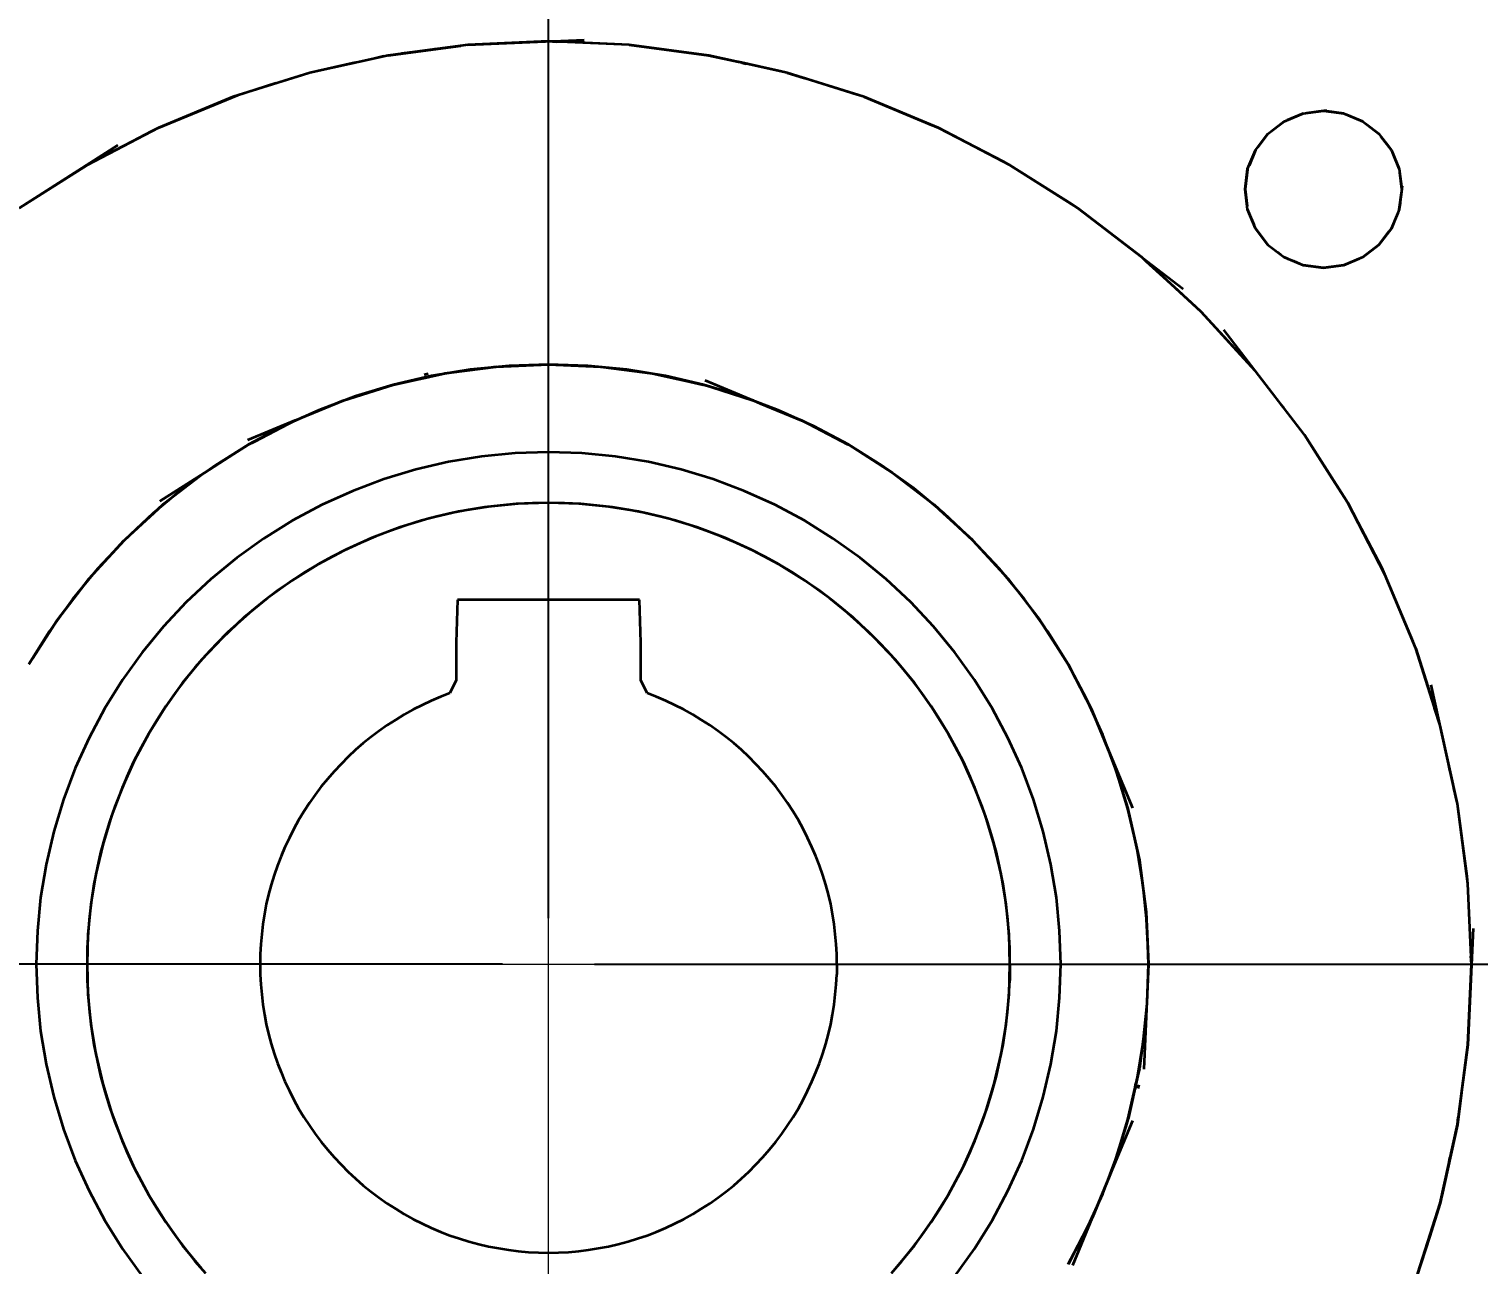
# Model space of a CAD drawing. Header units: millimetres. Extents: x 0 to 420, y 0 to 297.
# Drawn here: x 138.74 to 170.14, y 189.5 to 216.27 of the extents above; entities that cross this region are included whole.
import ezdxf

# ---------------------------------------------------------------- set-up
doc = ezdxf.new("R2010")
doc.units = ezdxf.units.MM
doc.header["$LTSCALE"] = 6
doc.linetypes.add('CENTER', pattern=[5.08, 3.175, -0.635, 0.635, -0.635])
for name, color, linetype, lineweight in [('CENTRO', 7, 'CENTER', 18), ('COTA', 7, 'Continuous', 18), ('VISIVEL', 7, 'Continuous', 35)]:
    doc.layers.add(name, color=color, linetype=linetype, lineweight=lineweight)
doc.styles.add('DESENHO', font='DejaVuSans.ttf')
doc.dimstyles.new('COTA', dxfattribs={"dimtxt": 2.5, "dimasz": 2.2, "dimexe": 1.5, "dimexo": 1, "dimgap": 0.8, "dimtad": 1, "dimdec": 0, "dimtxsty": 'DESENHO', "dimcen": 2.5, "dimazin": 3, "dimtfac": 1, "dimtmove": 0, "dimatfit": 3})

msp = doc.modelspace()

# ---------------------------------------------------------------- linework, layer by layer
at = {"layer": 'CENTRO'}
for p, q in [((150, 156), (150, 236)), ((110, 196), (190, 196))]:
    msp.add_line(p, q, dxfattribs=at)
at = {"layer": 'VISIVEL'}
for p, q in [((148.255, 215.925), (150.775, 216.035)), ((148.255, 215.925), (146.525, 215.695)), ((146.525, 215.695), (148.1, 215.905)), ((147.215, 215.785), (146.525, 215.695)), ((146.995, 215.76), (146.815, 215.735)), ((146.85, 215.74), (146.945, 215.75)), ((146.98, 215.755), (146.89, 215.745)), ((148.255, 215.925), (147.215, 215.785)), ((147.53, 215.83), (147.435, 215.815)), ((147.535, 215.83), (147.445, 215.815)), ((148.255, 215.925), (148.1, 215.905)), ((150, 216), (148.255, 215.925)), ((148.255, 215.925), (149.84, 215.995)), ((150, 216), (149.84, 215.995)), ((151.745, 215.925), (150, 216)), ((151.585, 215.93), (150, 216)), ((150, 216), (150.175, 215.99)), ((150.41, 215.98), (150.175, 215.99)), ((151.745, 215.925), (150.41, 215.98)), ((151.745, 215.925), (151.585, 215.93)), ((153.475, 215.695), (151.745, 215.925)), ((151.745, 215.925), (153.315, 215.715)), ((151.745, 215.925), (153.475, 215.695)), ((146.525, 215.695), (144.825, 215.32)), ((146.37, 215.66), (144.825, 215.32)), ((145.755, 215.525), (144.825, 215.32)), ((145.81, 215.535), (145.72, 215.515)), ((145.81, 215.535), (145.72, 215.515)), ((145.815, 215.54), (145.73, 215.52)), ((146.435, 215.675), (146.26, 215.635)), ((146.435, 215.675), (146.26, 215.635)), ((146.35, 215.655), (146.26, 215.635)), ((146.525, 215.695), (146.37, 215.66)), ((153.475, 215.695), (153.315, 215.715)), ((155.175, 215.32), (153.475, 215.695)), ((155.02, 215.355), (153.475, 215.695)), ((153.475, 215.695), (154.12, 215.555)), ((155.175, 215.32), (154.12, 215.555)), ((154.28, 215.515), (154.19, 215.535)), ((154.195, 215.535), (154.285, 215.515)), ((154.29, 215.515), (154.2, 215.535)), ((144.825, 215.32), (143.16, 214.795)), ((144.67, 215.27), (143.16, 214.795)), ((144.09, 215.09), (143.24, 214.82)), ((144.825, 215.32), (144.67, 215.27)), ((155.175, 215.32), (155.02, 215.355)), ((156.84, 214.795), (155.175, 215.32)), ((156.69, 214.84), (155.175, 215.32)), ((155.175, 215.32), (155.55, 215.2)), ((155.795, 215.125), (155.55, 215.2)), ((156.84, 214.795), (155.795, 215.125)), ((141.55, 214.125), (143.265, 214.835)), ((143.16, 214.795), (141.55, 214.125)), ((143.16, 214.795), (143.015, 214.735)), ((156.84, 214.795), (156.69, 214.84)), ((156.84, 214.795), (158.45, 214.125)), ((158.45, 214.125), (156.84, 214.795)), ((156.84, 214.795), (158.305, 214.185)), ((143.015, 214.735), (141.55, 214.125)), ((166.355, 214.435), (166.795, 214.495)), ((166.795, 214.495), (166.425, 214.445)), ((166.495, 214.455), (166.865, 214.505)), ((166.795, 214.495), (167.235, 214.435)), ((167.235, 214.435), (166.86, 214.485)), ((167.235, 214.435), (166.865, 214.485)), ((158.45, 214.125), (158.305, 214.185)), ((165.59, 213.995), (165.945, 214.265)), ((165.59, 213.995), (165.945, 214.265)), ((165.945, 214.265), (165.65, 214.04)), ((165.945, 214.265), (166.355, 214.435)), ((165.945, 214.265), (166.355, 214.435)), ((166.355, 214.435), (166.01, 214.295)), ((166.355, 214.435), (166.495, 214.455)), ((167.235, 214.435), (167.645, 214.265)), ((167.645, 214.265), (167.3, 214.41)), ((167.645, 214.265), (167.73, 214.2)), ((167.645, 214.265), (167.995, 213.995)), ((167.995, 213.995), (167.7, 214.22)), ((167.73, 214.2), (167.995, 213.995)), ((141.55, 214.125), (140, 213.32)), ((141.405, 214.055), (140, 213.32)), ((141.55, 214.125), (140.425, 213.54)), ((141.55, 214.125), (141.405, 214.055)), ((158.45, 214.125), (158.97, 213.855)), ((160, 213.32), (158.45, 214.125)), ((158.45, 214.125), (159.86, 213.395)), ((165.32, 213.645), (165.59, 213.995)), ((165.325, 213.65), (165.59, 213.995)), ((165.59, 213.995), (165.365, 213.7)), ((167.995, 213.995), (168.2, 213.73)), ((167.995, 213.995), (168.265, 213.645)), ((168.265, 213.645), (168.04, 213.935)), ((138.53, 212.385), (140.67, 213.75)), ((140.425, 213.54), (140.025, 213.335)), ((165.15, 213.235), (165.32, 213.645)), ((165.15, 213.235), (165.32, 213.645)), ((165.32, 213.645), (165.18, 213.3)), ((168.2, 213.73), (168.265, 213.645)), ((168.265, 213.645), (168.435, 213.235)), ((168.435, 213.235), (168.295, 213.575)), ((140, 213.32), (138.53, 212.385)), ((139.865, 213.235), (138.53, 212.385)), ((140, 213.32), (139.865, 213.235)), ((160, 213.32), (159.86, 213.395)), ((161.47, 212.385), (160, 213.32)), ((161.34, 212.47), (160, 213.32)), ((160, 213.32), (160.525, 212.985)), ((165.095, 212.795), (165.15, 213.235)), ((165.15, 213.225), (165.095, 212.795)), ((165.15, 213.235), (165.105, 212.865)), ((168.435, 213.235), (168.495, 212.795)), ((161.085, 212.63), (160.525, 212.985)), ((168.495, 212.795), (168.445, 213.16)), ((165.15, 212.355), (165.095, 212.795)), ((165.095, 212.795), (165.14, 212.425)), ((168.495, 212.795), (168.435, 212.355)), ((168.435, 212.355), (168.485, 212.72)), ((168.455, 212.495), (168.505, 212.865)), ((161.47, 212.385), (161.34, 212.47)), ((162.855, 211.32), (161.47, 212.385)), ((162.73, 211.415), (161.47, 212.385)), ((161.47, 212.385), (163.75, 210.635)), ((165.235, 212.155), (165.15, 212.355)), ((165.32, 211.945), (165.15, 212.355)), ((165.15, 212.355), (165.295, 212.01)), ((168.435, 212.355), (168.265, 211.945)), ((168.265, 211.945), (168.41, 212.285)), ((168.455, 212.495), (168.435, 212.355)), ((165.29, 212.02), (165.24, 212.145)), ((165.32, 211.945), (165.29, 212.02)), ((165.32, 211.945), (165.59, 211.59)), ((165.59, 211.59), (165.32, 211.945)), ((165.32, 211.945), (165.545, 211.65)), ((167.995, 211.59), (168.265, 211.945)), ((168.265, 211.945), (167.995, 211.59)), ((167.995, 211.59), (168.22, 211.885)), ((162.855, 211.32), (162.73, 211.415)), ((165.59, 211.59), (165.945, 211.32)), ((165.59, 211.59), (165.885, 211.365)), ((165.59, 211.59), (165.945, 211.32)), ((165.795, 211.435), (165.86, 211.385)), ((165.805, 211.43), (165.875, 211.375)), ((167.995, 211.59), (167.645, 211.32)), ((167.645, 211.32), (167.935, 211.545)), ((167.65, 211.325), (167.995, 211.59)), ((164.14, 210.14), (162.855, 211.32)), ((164.025, 210.25), (162.855, 211.32)), ((162.855, 211.32), (162.955, 211.23)), ((163.015, 211.175), (162.91, 211.27)), ((163.06, 211.135), (162.925, 211.26)), ((163.06, 211.135), (162.925, 211.26)), ((163.555, 210.68), (162.955, 211.23)), ((166.02, 211.29), (165.945, 211.32)), ((165.945, 211.32), (166.355, 211.15)), ((165.945, 211.32), (166.285, 211.18)), ((166.02, 211.29), (166.145, 211.24)), ((166.145, 211.24), (166.355, 211.15)), ((166.355, 211.15), (166.795, 211.095)), ((166.795, 211.095), (166.355, 211.15)), ((166.355, 211.15), (166.72, 211.105)), ((166.795, 211.095), (167.225, 211.15)), ((167.235, 211.15), (166.795, 211.095)), ((166.795, 211.095), (167.16, 211.14)), ((167.645, 211.32), (167.235, 211.15)), ((167.235, 211.15), (167.575, 211.295)), ((164.14, 210.14), (163.555, 210.68)), ((164.14, 210.14), (164.025, 210.25)), ((165.32, 208.855), (164.14, 210.14)), ((165.215, 208.975), (164.14, 210.14)), ((164.14, 210.14), (164.68, 209.555)), ((166.385, 207.47), (164.635, 209.75)), ((164.68, 209.555), (165.23, 208.955)), ((148.305, 208.89), (147.465, 208.75)), ((148.865, 208.95), (147.745, 208.805)), ((147.745, 208.805), (147.9, 208.825)), ((147.9, 208.825), (148.86, 208.95)), ((149.15, 208.97), (148.305, 208.89)), ((148.865, 208.95), (150, 209)), ((148.865, 208.95), (149.025, 208.955)), ((149.025, 208.955), (149.99, 209)), ((150, 209), (149.15, 208.97)), ((150, 209), (151.135, 208.95)), ((150, 209), (150.155, 208.995)), ((150.85, 208.97), (150, 209)), ((150.155, 208.995), (151.125, 208.95)), ((151.695, 208.89), (150.85, 208.97)), ((151.135, 208.95), (152.255, 208.805)), ((151.135, 208.95), (151.29, 208.93)), ((151.29, 208.93), (152.25, 208.805)), ((152.535, 208.75), (151.695, 208.89)), ((165.26, 208.925), (165.135, 209.06)), ((165.26, 208.925), (165.135, 209.055)), ((165.27, 208.91), (165.165, 209.025)), ((165.32, 208.855), (165.215, 208.975)), ((165.32, 208.855), (165.23, 208.955)), ((166.385, 207.47), (165.32, 208.855)), ((166.285, 207.595), (165.32, 208.855)), ((145.555, 208.215), (146.635, 208.555)), ((145.705, 208.265), (146.625, 208.555)), ((146.635, 208.555), (145.82, 208.31)), ((146.635, 208.555), (147.745, 208.805)), ((147.465, 208.75), (146.635, 208.555)), ((146.635, 208.555), (146.79, 208.59)), ((146.79, 208.59), (147.735, 208.8)), ((147.38, 208.73), (147.3, 208.71)), ((147.3, 208.71), (147.38, 208.73)), ((147.3, 208.71), (147.38, 208.73)), ((147.385, 208.725), (147.3, 208.705)), ((147.39, 208.795), (147.305, 208.77)), ((147.315, 208.71), (147.4, 208.725)), ((147.4, 208.725), (147.315, 208.71)), ((147.315, 208.71), (147.4, 208.725)), ((147.33, 208.71), (147.42, 208.73)), ((147.33, 208.71), (147.415, 208.73)), ((152.255, 208.805), (153.365, 208.555)), ((152.255, 208.805), (152.41, 208.77)), ((152.41, 208.77), (153.355, 208.56)), ((153.365, 208.555), (152.535, 208.75)), ((154.445, 208.215), (153.365, 208.555)), ((153.365, 208.555), (153.515, 208.51)), ((154.18, 208.31), (153.365, 208.555)), ((153.39, 208.655), (154.445, 208.215)), ((153.515, 208.51), (154.435, 208.22)), ((144.505, 207.78), (145.555, 208.215)), ((145.555, 208.215), (144.65, 207.84)), ((145.82, 208.31), (145.025, 208.01)), ((145.555, 208.215), (145.705, 208.265)), ((154.975, 208.01), (154.18, 208.31)), ((154.445, 208.215), (155.495, 207.78)), ((154.445, 208.215), (154.59, 208.155)), ((145.025, 208.01), (144.25, 207.66)), ((154.59, 208.155), (155.485, 207.785)), ((155.75, 207.66), (154.975, 208.01)), ((165.935, 208.055), (165.88, 208.125)), ((165.94, 208.05), (165.885, 208.12)), ((144.505, 207.78), (143.475, 207.355)), ((143.5, 207.26), (144.505, 207.78)), ((144.25, 207.66), (143.5, 207.26)), ((143.64, 207.33), (144.5, 207.78)), ((144.505, 207.78), (144.65, 207.84)), ((155.495, 207.78), (156.5, 207.26)), ((155.495, 207.78), (155.635, 207.71)), ((155.635, 207.71), (156.49, 207.265)), ((156.5, 207.26), (155.75, 207.66)), ((166.385, 207.47), (166.285, 207.595)), ((142.545, 206.65), (143.5, 207.26)), ((142.675, 206.735), (143.49, 207.255)), ((143.5, 207.26), (142.78, 206.81)), ((143.5, 207.26), (143.64, 207.33)), ((156.5, 207.26), (157.455, 206.65)), ((156.5, 207.26), (156.635, 207.175)), ((157.22, 206.81), (156.5, 207.26)), ((166.385, 207.47), (166.63, 207.085)), ((167.32, 206), (166.385, 207.47)), ((166.385, 207.47), (167.235, 206.135)), ((148.55, 207.005), (147.835, 206.885)), ((149.275, 207.075), (148.55, 207.005)), ((150, 207.1), (149.275, 207.075)), ((150.725, 207.075), (150, 207.1)), ((151.45, 207.005), (150.725, 207.075)), ((152.165, 206.885), (151.45, 207.005)), ((156.635, 207.175), (157.45, 206.655)), ((166.63, 207.085), (166.985, 206.525)), ((141.58, 206.035), (142.545, 206.65)), ((142.545, 206.65), (141.645, 205.96)), ((142.545, 206.65), (141.77, 206.055)), ((142.78, 206.81), (142.085, 206.315)), ((142.545, 206.65), (142.675, 206.735)), ((147.125, 206.72), (146.43, 206.51)), ((147.835, 206.885), (147.125, 206.72)), ((152.875, 206.72), (152.165, 206.885)), ((153.57, 206.51), (152.875, 206.72)), ((157.915, 206.315), (157.22, 206.81)), ((157.455, 206.65), (158.355, 205.96)), ((157.455, 206.65), (157.58, 206.555)), ((142.085, 206.315), (141.43, 205.775)), ((146.43, 206.51), (145.75, 206.255)), ((154.25, 206.255), (153.57, 206.51)), ((157.58, 206.555), (158.35, 205.965)), ((158.57, 205.775), (157.915, 206.315)), ((167.32, 206), (166.985, 206.525)), ((141.645, 205.96), (141.77, 206.055)), ((145.75, 206.255), (145.09, 205.955)), ((149.65, 205.995), (149.3, 205.975)), ((150, 206), (149.345, 205.98)), ((150, 206), (149.65, 205.995)), ((150.655, 205.98), (150, 206)), ((150.35, 205.995), (150, 206)), ((150.7, 205.975), (150.35, 205.995)), ((154.91, 205.955), (154.25, 206.255)), ((167.32, 206), (167.235, 206.135)), ((168.125, 204.45), (167.32, 206)), ((168.055, 204.595), (167.32, 206)), ((167.32, 206), (167.855, 204.97)), ((140.81, 205.19), (141.645, 205.96)), ((141.43, 205.775), (140.81, 205.19)), ((140.925, 205.3), (141.635, 205.95)), ((145.09, 205.955), (144.45, 205.615)), ((147.58, 205.705), (147.245, 205.615)), ((148.05, 205.81), (147.41, 205.66)), ((147.92, 205.78), (147.58, 205.705)), ((148.265, 205.85), (147.92, 205.78)), ((148.695, 205.915), (148.05, 205.81)), ((148.61, 205.905), (148.265, 205.85)), ((148.955, 205.945), (148.61, 205.905)), ((149.345, 205.98), (148.695, 205.915)), ((149.3, 205.975), (148.955, 205.945)), ((151.305, 205.915), (150.655, 205.98)), ((151.045, 205.945), (150.7, 205.975)), ((151.39, 205.905), (151.045, 205.945)), ((151.95, 205.81), (151.305, 205.915)), ((151.735, 205.85), (151.39, 205.905)), ((152.08, 205.78), (151.735, 205.85)), ((152.59, 205.66), (151.95, 205.81)), ((152.42, 205.705), (152.08, 205.78)), ((152.755, 205.615), (152.42, 205.705)), ((155.55, 205.615), (154.91, 205.955)), ((158.355, 205.96), (159.19, 205.19)), ((158.355, 205.96), (158.47, 205.85)), ((158.47, 205.85), (159.185, 205.2)), ((159.19, 205.19), (158.57, 205.775)), ((144.45, 205.615), (143.835, 205.23)), ((146.785, 205.47), (146.175, 205.24)), ((146.58, 205.395), (146.255, 205.27)), ((146.91, 205.51), (146.58, 205.395)), ((147.41, 205.66), (146.785, 205.47)), ((147.245, 205.615), (146.91, 205.51)), ((153.215, 205.47), (152.59, 205.66)), ((153.09, 205.51), (152.755, 205.615)), ((153.42, 205.395), (153.09, 205.51)), ((153.825, 205.24), (153.215, 205.47)), ((153.745, 205.27), (153.42, 205.395)), ((156.165, 205.23), (155.55, 205.615)), ((140.04, 204.355), (140.81, 205.19)), ((140.15, 204.47), (140.8, 205.185)), ((140.81, 205.19), (140.225, 204.57)), ((140.81, 205.19), (140.925, 205.3)), ((143.835, 205.23), (143.245, 204.805)), ((146.175, 205.24), (145.575, 204.97)), ((145.935, 205.135), (145.615, 204.99)), ((146.255, 205.27), (145.935, 205.135)), ((154.065, 205.135), (153.745, 205.27)), ((154.425, 204.97), (153.825, 205.24)), ((154.385, 204.99), (154.065, 205.135)), ((156.755, 204.805), (156.165, 205.23)), ((159.19, 205.19), (159.96, 204.355)), ((159.19, 205.19), (159.3, 205.075)), ((159.775, 204.57), (159.19, 205.19)), ((159.3, 205.075), (159.95, 204.365)), ((143.245, 204.805), (142.68, 204.345)), ((145.575, 204.97), (145, 204.66)), ((145.305, 204.83), (145, 204.66)), ((145.615, 204.99), (145.305, 204.83)), ((154.695, 204.83), (154.385, 204.99)), ((155, 204.66), (154.425, 204.97)), ((155, 204.66), (154.695, 204.83)), ((157.32, 204.345), (156.755, 204.805)), ((168.125, 204.45), (167.855, 204.97)), ((140.225, 204.57), (139.685, 203.915)), ((140.04, 204.355), (140.15, 204.47)), ((144.7, 204.48), (144.41, 204.29)), ((145, 204.66), (144.445, 204.315)), ((145, 204.66), (144.7, 204.48)), ((155.555, 204.315), (155, 204.66)), ((155.3, 204.48), (155, 204.66)), ((155.59, 204.29), (155.3, 204.48)), ((160.315, 203.915), (159.775, 204.57)), ((168.125, 204.45), (168.055, 204.595)), ((168.795, 202.84), (168.125, 204.45)), ((168.735, 202.985), (168.125, 204.45)), ((139.35, 203.455), (140.04, 204.355)), ((140.04, 204.355), (139.445, 203.58)), ((142.68, 204.345), (142.15, 203.85)), ((144.445, 204.315), (143.91, 203.935)), ((144.41, 204.29), (144.12, 204.09)), ((156.09, 203.935), (155.555, 204.315)), ((155.88, 204.09), (155.59, 204.29)), ((157.85, 203.85), (157.32, 204.345)), ((159.96, 204.355), (160.65, 203.455)), ((159.96, 204.355), (160.055, 204.23)), ((160.055, 204.23), (160.645, 203.465)), ((139.685, 203.915), (139.19, 203.22)), ((142.15, 203.85), (141.655, 203.32)), ((143.91, 203.935), (143.405, 203.52)), ((143.845, 203.88), (143.57, 203.66)), ((144.12, 204.09), (143.845, 203.88)), ((148.03, 203.9), (148, 202.975)), ((148.03, 203.9), (148, 202.975)), ((148.32, 203.9), (148.03, 203.9)), ((148.32, 203.9), (148.03, 203.9)), ((148.605, 203.9), (148.32, 203.9)), ((148.605, 203.9), (148.32, 203.9)), ((148.89, 203.9), (148.605, 203.9)), ((148.89, 203.9), (148.605, 203.9)), ((149.17, 203.9), (148.89, 203.9)), ((149.17, 203.9), (148.89, 203.9)), ((149.45, 203.9), (149.17, 203.9)), ((149.45, 203.9), (149.17, 203.9)), ((149.725, 203.9), (149.45, 203.9)), ((149.725, 203.9), (149.45, 203.9)), ((150, 203.9), (149.725, 203.9)), ((150, 203.9), (149.725, 203.9)), ((150.275, 203.9), (150, 203.9)), ((150.275, 203.9), (150, 203.9)), ((150.55, 203.9), (150.275, 203.9)), ((150.55, 203.9), (150.275, 203.9)), ((150.83, 203.9), (150.55, 203.9)), ((150.83, 203.9), (150.55, 203.9)), ((151.11, 203.9), (150.83, 203.9)), ((151.11, 203.9), (150.83, 203.9)), ((151.395, 203.9), (151.11, 203.9)), ((151.395, 203.9), (151.11, 203.9)), ((151.68, 203.9), (151.395, 203.9)), ((151.68, 203.9), (151.395, 203.9)), ((151.97, 203.9), (151.68, 203.9)), ((151.97, 203.9), (151.68, 203.9)), ((152, 202.975), (151.97, 203.9)), ((152, 202.975), (151.97, 203.9)), ((156.155, 203.88), (155.88, 204.09)), ((156.595, 203.52), (156.09, 203.935)), ((156.43, 203.66), (156.155, 203.88)), ((158.345, 203.32), (157.85, 203.85)), ((160.81, 203.22), (160.315, 203.915)), ((139.35, 203.455), (139.445, 203.58)), ((143.405, 203.52), (142.93, 203.07)), ((143.57, 203.66), (143.31, 203.43)), ((156.69, 203.43), (156.43, 203.66)), ((157.07, 203.07), (156.595, 203.52)), ((138.74, 202.5), (139.35, 203.455)), ((139.19, 203.22), (138.74, 202.5)), ((139.35, 203.455), (138.825, 202.635)), ((141.655, 203.32), (141.195, 202.755)), ((143.055, 203.195), (142.805, 202.945)), ((143.31, 203.43), (143.055, 203.195)), ((156.945, 203.195), (156.69, 203.43)), ((157.195, 202.945), (156.945, 203.195)), ((158.805, 202.755), (158.345, 203.32)), ((160.65, 203.455), (161.26, 202.5)), ((160.65, 203.455), (160.735, 203.325)), ((160.735, 203.325), (161.255, 202.51)), ((161.26, 202.5), (160.81, 203.22)), ((142.93, 203.07), (142.48, 202.595)), ((142.805, 202.945), (142.57, 202.69)), ((148, 202.975), (148, 202.155)), ((148, 202.975), (148, 202.155)), ((152, 202.155), (152, 202.975)), ((152, 202.155), (152, 202.975)), ((157.52, 202.595), (157.07, 203.07)), ((157.43, 202.69), (157.195, 202.945)), ((168.795, 202.84), (168.735, 202.985)), ((138.74, 202.5), (138.825, 202.635)), ((141.195, 202.755), (140.77, 202.165)), ((142.48, 202.595), (142.065, 202.09)), ((142.57, 202.69), (142.34, 202.43)), ((157.66, 202.43), (157.43, 202.69)), ((157.935, 202.09), (157.52, 202.595)), ((159.23, 202.165), (158.805, 202.755)), ((169.32, 201.175), (168.795, 202.84)), ((168.795, 202.84), (169.27, 201.33)), ((142.34, 202.43), (142.12, 202.155)), ((157.88, 202.155), (157.66, 202.43)), ((161.26, 202.5), (161.78, 201.495)), ((161.26, 202.5), (161.33, 202.36)), ((161.66, 201.75), (161.26, 202.5)), ((161.33, 202.36), (161.78, 201.5)), ((140.77, 202.165), (140.385, 201.55)), ((142.065, 202.09), (141.685, 201.555)), ((142.12, 202.155), (141.91, 201.88)), ((148, 202.155), (147.86, 201.875)), ((148, 202.155), (147.86, 201.875)), ((152.14, 201.875), (152, 202.155)), ((152.14, 201.875), (152, 202.155)), ((158.09, 201.88), (157.88, 202.155)), ((158.315, 201.555), (157.935, 202.09)), ((159.615, 201.55), (159.23, 202.165)), ((169.555, 200.12), (169.125, 202.055)), ((141.71, 201.59), (141.52, 201.3)), ((141.91, 201.88), (141.71, 201.59)), ((147.26, 201.615), (147.065, 201.52)), ((147.26, 201.615), (147.065, 201.52)), ((147.46, 201.71), (147.26, 201.615)), ((147.46, 201.71), (147.26, 201.615)), ((147.66, 201.795), (147.46, 201.71)), ((147.66, 201.795), (147.46, 201.71)), ((147.86, 201.875), (147.66, 201.795)), ((147.86, 201.875), (147.66, 201.795)), ((152.34, 201.795), (152.14, 201.875)), ((152.34, 201.795), (152.14, 201.875)), ((152.54, 201.71), (152.34, 201.795)), ((152.54, 201.71), (152.34, 201.795)), ((152.74, 201.615), (152.54, 201.71)), ((152.74, 201.615), (152.54, 201.71)), ((152.935, 201.52), (152.74, 201.615)), ((152.935, 201.52), (152.74, 201.615)), ((158.29, 201.59), (158.09, 201.88)), ((158.48, 201.3), (158.29, 201.59)), ((162.01, 200.975), (161.66, 201.75)), ((169.125, 201.795), (169.2, 201.55)), ((140.385, 201.55), (140.045, 200.91)), ((141.685, 201.555), (141.34, 201)), ((141.52, 201.3), (141.34, 201)), ((146.69, 201.3), (146.505, 201.18)), ((146.69, 201.3), (146.505, 201.18)), ((146.875, 201.415), (146.69, 201.3)), ((146.875, 201.415), (146.69, 201.3)), ((147.065, 201.52), (146.875, 201.415)), ((147.065, 201.52), (146.875, 201.415)), ((153.125, 201.415), (152.935, 201.52)), ((153.125, 201.415), (152.935, 201.52)), ((153.31, 201.3), (153.125, 201.415)), ((153.31, 201.3), (153.125, 201.415)), ((153.495, 201.18), (153.31, 201.3)), ((153.495, 201.18), (153.31, 201.3)), ((158.66, 201), (158.315, 201.555)), ((158.66, 201), (158.48, 201.3)), ((159.955, 200.91), (159.615, 201.55)), ((161.78, 201.495), (162.215, 200.445)), ((161.78, 201.495), (161.84, 201.35)), ((161.84, 201.35), (162.21, 200.455)), ((169.32, 201.175), (169.2, 201.55)), ((169.32, 201.175), (169.27, 201.33)), ((141.34, 201), (141.03, 200.425)), ((141.34, 201), (141.17, 200.695)), ((146.325, 201.055), (146.15, 200.925)), ((146.325, 201.055), (146.15, 200.925)), ((146.505, 201.18), (146.325, 201.055)), ((146.505, 201.18), (146.325, 201.055)), ((153.675, 201.055), (153.495, 201.18)), ((153.675, 201.055), (153.495, 201.18)), ((153.85, 200.925), (153.675, 201.055)), ((153.85, 200.925), (153.675, 201.055)), ((158.97, 200.425), (158.66, 201)), ((158.83, 200.695), (158.66, 201)), ((162.31, 200.18), (162.01, 200.975)), ((169.695, 199.475), (169.32, 201.175)), ((169.66, 199.63), (169.32, 201.175)), ((140.045, 200.91), (139.745, 200.25)), ((141.17, 200.695), (141.01, 200.385)), ((145.985, 200.79), (145.82, 200.645)), ((145.985, 200.79), (145.82, 200.645)), ((146.15, 200.925), (145.985, 200.79)), ((146.15, 200.925), (145.985, 200.79)), ((154.015, 200.79), (153.85, 200.925)), ((154.015, 200.79), (153.85, 200.925)), ((154.18, 200.645), (154.015, 200.79)), ((154.18, 200.645), (154.015, 200.79)), ((158.99, 200.385), (158.83, 200.695)), ((160.255, 200.25), (159.955, 200.91)), ((141.03, 200.425), (140.76, 199.825)), ((141.01, 200.385), (140.865, 200.065)), ((145.505, 200.34), (145.355, 200.18)), ((145.505, 200.34), (145.355, 200.18)), ((145.66, 200.495), (145.505, 200.34)), ((145.66, 200.495), (145.505, 200.34)), ((145.82, 200.645), (145.66, 200.495)), ((145.82, 200.645), (145.66, 200.495)), ((154.34, 200.495), (154.18, 200.645)), ((154.34, 200.495), (154.18, 200.645)), ((154.495, 200.34), (154.34, 200.495)), ((154.495, 200.34), (154.34, 200.495)), ((154.645, 200.18), (154.495, 200.34)), ((154.645, 200.18), (154.495, 200.34)), ((159.24, 199.825), (158.97, 200.425)), ((159.135, 200.065), (158.99, 200.385)), ((162.215, 200.445), (162.655, 199.39)), ((162.215, 200.445), (162.555, 199.365)), ((162.215, 200.445), (162.265, 200.295)), ((139.745, 200.25), (139.49, 199.57)), ((140.865, 200.065), (140.73, 199.745)), ((145.355, 200.18), (145.21, 200.015)), ((145.355, 200.18), (145.21, 200.015)), ((154.79, 200.015), (154.645, 200.18)), ((154.79, 200.015), (154.645, 200.18)), ((159.27, 199.745), (159.135, 200.065)), ((160.51, 199.57), (160.255, 200.25)), ((162.265, 200.295), (162.555, 199.375)), ((162.555, 199.365), (162.31, 200.18)), ((169.535, 200.19), (169.515, 200.28)), ((169.54, 200.185), (169.52, 200.27)), ((169.545, 200.15), (169.53, 200.235)), ((169.695, 199.475), (169.555, 200.12)), ((140.76, 199.825), (140.53, 199.215)), ((140.73, 199.745), (140.605, 199.42)), ((145.075, 199.85), (144.945, 199.675)), ((145.075, 199.85), (144.945, 199.675)), ((145.21, 200.015), (145.075, 199.85)), ((145.21, 200.015), (145.075, 199.85)), ((154.925, 199.85), (154.79, 200.015)), ((154.925, 199.85), (154.79, 200.015)), ((155.055, 199.675), (154.925, 199.85)), ((155.055, 199.675), (154.925, 199.85)), ((159.47, 199.215), (159.24, 199.825)), ((159.395, 199.42), (159.27, 199.745)), ((169.635, 199.74), (169.615, 199.83)), ((169.635, 199.74), (169.615, 199.83)), ((169.64, 199.725), (169.62, 199.81)), ((139.49, 199.57), (139.28, 198.875)), ((140.605, 199.42), (140.49, 199.09)), ((144.82, 199.495), (144.7, 199.31)), ((144.82, 199.495), (144.7, 199.31)), ((144.945, 199.675), (144.82, 199.495)), ((144.945, 199.675), (144.82, 199.495)), ((155.18, 199.495), (155.055, 199.675)), ((155.18, 199.495), (155.055, 199.675)), ((155.3, 199.31), (155.18, 199.495)), ((155.3, 199.31), (155.18, 199.495)), ((159.51, 199.09), (159.395, 199.42)), ((160.72, 198.875), (160.51, 199.57)), ((169.695, 199.475), (169.66, 199.63)), ((169.925, 197.745), (169.695, 199.475)), ((169.905, 197.9), (169.695, 199.475)), ((140.53, 199.215), (140.34, 198.59)), ((140.49, 199.09), (140.385, 198.755)), ((144.585, 199.125), (144.48, 198.935)), ((144.585, 199.125), (144.48, 198.935)), ((144.7, 199.31), (144.585, 199.125)), ((144.7, 199.31), (144.585, 199.125)), ((155.415, 199.125), (155.3, 199.31)), ((155.415, 199.125), (155.3, 199.31)), ((155.52, 198.935), (155.415, 199.125)), ((155.52, 198.935), (155.415, 199.125)), ((159.66, 198.59), (159.47, 199.215)), ((159.615, 198.755), (159.51, 199.09)), ((162.555, 199.365), (162.805, 198.255)), ((162.555, 199.365), (162.59, 199.21)), ((162.75, 198.535), (162.555, 199.365)), ((162.59, 199.21), (162.8, 198.265)), ((139.28, 198.875), (139.115, 198.165)), ((144.48, 198.935), (144.385, 198.74)), ((144.48, 198.935), (144.385, 198.74)), ((155.615, 198.74), (155.52, 198.935)), ((155.615, 198.74), (155.52, 198.935)), ((160.885, 198.165), (160.72, 198.875)), ((140.34, 198.59), (140.19, 197.95)), ((140.385, 198.755), (140.295, 198.42)), ((144.29, 198.54), (144.205, 198.34)), ((144.29, 198.54), (144.205, 198.34)), ((144.385, 198.74), (144.29, 198.54)), ((144.385, 198.74), (144.29, 198.54)), ((155.71, 198.54), (155.615, 198.74)), ((155.71, 198.54), (155.615, 198.74)), ((155.795, 198.34), (155.71, 198.54)), ((155.795, 198.34), (155.71, 198.54)), ((159.705, 198.42), (159.615, 198.755)), ((159.81, 197.95), (159.66, 198.59)), ((162.89, 197.695), (162.75, 198.535)), ((139.115, 198.165), (138.995, 197.45)), ((140.295, 198.42), (140.22, 198.08)), ((144.125, 198.14), (144.055, 197.93)), ((144.125, 198.14), (144.055, 197.93)), ((144.205, 198.34), (144.125, 198.14)), ((144.205, 198.34), (144.125, 198.14)), ((155.875, 198.14), (155.795, 198.34)), ((155.875, 198.14), (155.795, 198.34)), ((155.945, 197.93), (155.875, 198.14)), ((155.945, 197.93), (155.875, 198.14)), ((159.78, 198.08), (159.705, 198.42)), ((161.005, 197.45), (160.885, 198.165)), ((162.805, 198.255), (162.95, 197.135)), ((162.805, 198.255), (162.825, 198.1)), ((140.19, 197.95), (140.085, 197.305)), ((140.22, 198.08), (140.15, 197.735)), ((144.055, 197.93), (143.99, 197.725)), ((144.055, 197.93), (143.99, 197.725)), ((156.01, 197.725), (155.945, 197.93)), ((156.01, 197.725), (155.945, 197.93)), ((159.85, 197.735), (159.78, 198.08)), ((159.915, 197.305), (159.81, 197.95)), ((162.825, 198.1), (162.95, 197.14)), ((169.925, 197.745), (169.905, 197.9)), ((140.15, 197.735), (140.095, 197.39)), ((143.935, 197.51), (143.885, 197.3)), ((143.935, 197.51), (143.885, 197.3)), ((143.99, 197.725), (143.935, 197.51)), ((143.99, 197.725), (143.935, 197.51)), ((156.065, 197.51), (156.01, 197.725)), ((156.065, 197.51), (156.01, 197.725)), ((156.115, 197.3), (156.065, 197.51)), ((156.115, 197.3), (156.065, 197.51)), ((159.905, 197.39), (159.85, 197.735)), ((162.97, 196.85), (162.89, 197.695)), ((170, 196), (169.925, 197.745)), ((169.995, 196.16), (169.925, 197.745)), ((138.995, 197.45), (138.925, 196.725)), ((140.085, 197.305), (140.02, 196.655)), ((140.095, 197.39), (140.055, 197.045)), ((143.885, 197.3), (143.845, 197.085)), ((143.885, 197.3), (143.845, 197.085)), ((156.155, 197.085), (156.115, 197.3)), ((156.155, 197.085), (156.115, 197.3)), ((159.945, 197.045), (159.905, 197.39)), ((159.98, 196.655), (159.915, 197.305)), ((161.075, 196.725), (161.005, 197.45)), ((140.055, 197.045), (140.025, 196.7)), ((143.845, 197.085), (143.81, 196.87)), ((143.845, 197.085), (143.81, 196.87)), ((156.19, 196.87), (156.155, 197.085)), ((156.19, 196.87), (156.155, 197.085)), ((159.975, 196.7), (159.945, 197.045)), ((162.95, 197.135), (163, 196)), ((162.95, 197.135), (162.955, 196.975)), ((162.955, 196.975), (163, 196.01)), ((138.925, 196.725), (138.9, 196)), ((140.02, 196.655), (140, 196)), ((140.025, 196.7), (140.005, 196.35)), ((143.785, 196.655), (143.765, 196.435)), ((143.785, 196.655), (143.765, 196.435)), ((143.81, 196.87), (143.785, 196.655)), ((143.81, 196.87), (143.785, 196.655)), ((156.215, 196.655), (156.19, 196.87)), ((156.215, 196.655), (156.19, 196.87)), ((156.235, 196.435), (156.215, 196.655)), ((156.235, 196.435), (156.215, 196.655)), ((159.995, 196.35), (159.975, 196.7)), ((160, 196), (159.98, 196.655)), ((161.1, 196), (161.075, 196.725)), ((163, 196), (162.97, 196.85)), ((170.035, 196.775), (169.925, 194.255)), ((140.005, 196.35), (140, 196)), ((143.765, 196.435), (143.755, 196.22)), ((143.765, 196.435), (143.755, 196.22)), ((156.245, 196.22), (156.235, 196.435)), ((156.245, 196.22), (156.235, 196.435)), ((160, 196), (159.995, 196.35)), ((169.98, 196.41), (169.99, 196.175)), ((138.9, 196), (138.925, 195.275)), ((140, 196), (140.02, 195.345)), ((140, 196), (140.005, 195.65)), ((143.755, 196.22), (143.75, 196)), ((143.755, 196.22), (143.75, 196)), ((143.75, 196), (143.755, 195.78)), ((143.75, 196), (143.755, 195.78)), ((156.25, 196), (156.245, 196.22)), ((156.25, 196), (156.245, 196.22)), ((156.25, 196), (156.245, 195.78)), ((156.25, 196), (156.245, 195.78)), ((159.98, 195.345), (160, 196)), ((160, 196), (159.995, 195.65)), ((161.075, 195.275), (161.1, 196)), ((163, 196), (162.95, 194.865)), ((162.97, 195.15), (163, 196)), ((163, 196), (162.995, 195.845)), ((169.925, 194.255), (170, 196)), ((169.93, 194.415), (170, 196)), ((170, 196), (169.99, 196.175)), ((170, 196), (169.995, 196.16)), ((140.005, 195.65), (140.025, 195.3)), ((143.755, 195.78), (143.765, 195.565)), ((143.755, 195.78), (143.765, 195.565)), ((156.235, 195.565), (156.245, 195.78)), ((156.235, 195.565), (156.245, 195.78)), ((159.975, 195.3), (159.995, 195.65)), ((162.995, 195.845), (162.95, 194.875)), ((140.02, 195.345), (140.085, 194.695)), ((143.765, 195.565), (143.785, 195.345)), ((143.765, 195.565), (143.785, 195.345)), ((143.785, 195.345), (143.81, 195.13)), ((143.785, 195.345), (143.81, 195.13)), ((156.19, 195.13), (156.215, 195.345)), ((156.19, 195.13), (156.215, 195.345)), ((156.215, 195.345), (156.235, 195.565)), ((156.215, 195.345), (156.235, 195.565)), ((159.915, 194.695), (159.98, 195.345)), ((138.925, 195.275), (138.995, 194.55)), ((140.025, 195.3), (140.055, 194.955)), ((143.81, 195.13), (143.845, 194.915)), ((143.81, 195.13), (143.845, 194.915)), ((156.155, 194.915), (156.19, 195.13)), ((156.155, 194.915), (156.19, 195.13)), ((159.945, 194.955), (159.975, 195.3)), ((161.005, 194.55), (161.075, 195.275)), ((162.89, 194.305), (162.97, 195.15)), ((140.055, 194.955), (140.095, 194.61)), ((140.085, 194.695), (140.19, 194.05)), ((143.845, 194.915), (143.885, 194.7)), ((143.845, 194.915), (143.885, 194.7)), ((143.885, 194.7), (143.935, 194.49)), ((143.885, 194.7), (143.935, 194.49)), ((156.065, 194.49), (156.115, 194.7)), ((156.065, 194.49), (156.115, 194.7)), ((156.115, 194.7), (156.155, 194.915)), ((156.115, 194.7), (156.155, 194.915)), ((159.81, 194.05), (159.915, 194.695)), ((159.905, 194.61), (159.945, 194.955)), ((162.95, 194.865), (162.805, 193.745)), ((162.93, 194.71), (162.805, 193.75)), ((162.95, 194.865), (162.9, 193.725)), ((162.95, 194.865), (162.93, 194.71)), ((138.995, 194.55), (139.115, 193.835)), ((140.095, 194.61), (140.15, 194.265)), ((143.935, 194.49), (143.99, 194.275)), ((143.935, 194.49), (143.99, 194.275)), ((156.01, 194.275), (156.065, 194.49)), ((156.01, 194.275), (156.065, 194.49)), ((159.85, 194.265), (159.905, 194.61)), ((160.885, 193.835), (161.005, 194.55)), ((169.925, 194.255), (169.93, 194.415)), ((140.15, 194.265), (140.22, 193.92)), ((143.99, 194.275), (144.055, 194.07)), ((143.99, 194.275), (144.055, 194.07)), ((144.055, 194.07), (144.125, 193.86)), ((144.055, 194.07), (144.125, 193.86)), ((155.875, 193.86), (155.945, 194.07)), ((155.875, 193.86), (155.945, 194.07)), ((155.945, 194.07), (156.01, 194.275)), ((155.945, 194.07), (156.01, 194.275)), ((159.78, 193.92), (159.85, 194.265)), ((162.75, 193.465), (162.89, 194.305)), ((169.695, 192.525), (169.925, 194.255)), ((169.925, 194.255), (169.715, 192.685)), ((139.115, 193.835), (139.28, 193.125)), ((140.19, 194.05), (140.34, 193.41)), ((140.22, 193.92), (140.295, 193.58)), ((144.125, 193.86), (144.205, 193.66)), ((144.125, 193.86), (144.205, 193.66)), ((155.795, 193.66), (155.875, 193.86)), ((155.795, 193.66), (155.875, 193.86)), ((159.66, 193.41), (159.81, 194.05)), ((159.705, 193.58), (159.78, 193.92)), ((160.72, 193.125), (160.885, 193.835)), ((162.555, 192.635), (162.805, 193.745)), ((162.805, 193.745), (162.77, 193.59)), ((140.295, 193.58), (140.385, 193.245)), ((144.205, 193.66), (144.29, 193.46)), ((144.205, 193.66), (144.29, 193.46)), ((144.29, 193.46), (144.385, 193.26)), ((144.29, 193.46), (144.385, 193.26)), ((155.615, 193.26), (155.71, 193.46)), ((155.615, 193.26), (155.71, 193.46)), ((155.71, 193.46), (155.795, 193.66)), ((155.71, 193.46), (155.795, 193.66)), ((159.615, 193.245), (159.705, 193.58)), ((162.555, 192.635), (162.75, 193.465)), ((162.77, 193.59), (162.56, 192.645)), ((139.28, 193.125), (139.49, 192.43)), ((140.34, 193.41), (140.53, 192.785)), ((140.385, 193.245), (140.49, 192.91)), ((144.385, 193.26), (144.48, 193.065)), ((144.385, 193.26), (144.48, 193.065)), ((155.52, 193.065), (155.615, 193.26)), ((155.52, 193.065), (155.615, 193.26)), ((159.47, 192.785), (159.66, 193.41)), ((159.51, 192.91), (159.615, 193.245)), ((160.51, 192.43), (160.72, 193.125)), ((162.725, 193.395), (162.705, 193.305)), ((162.725, 193.395), (162.705, 193.31)), ((162.71, 193.335), (162.73, 193.42)), ((162.725, 193.4), (162.71, 193.315)), ((162.71, 193.315), (162.725, 193.4)), ((162.725, 193.4), (162.71, 193.315)), ((162.71, 193.3), (162.73, 193.38)), ((162.73, 193.38), (162.71, 193.3)), ((162.73, 193.38), (162.71, 193.3)), ((162.795, 193.39), (162.77, 193.305)), ((169.785, 193.215), (169.695, 192.525)), ((140.49, 192.91), (140.605, 192.58)), ((144.48, 193.065), (144.585, 192.875)), ((144.48, 193.065), (144.585, 192.875)), ((144.585, 192.875), (144.7, 192.69)), ((144.585, 192.875), (144.7, 192.69)), ((155.3, 192.69), (155.415, 192.875)), ((155.3, 192.69), (155.415, 192.875)), ((155.415, 192.875), (155.52, 193.065)), ((155.415, 192.875), (155.52, 193.065)), ((159.395, 192.58), (159.51, 192.91)), ((140.53, 192.785), (140.76, 192.175)), ((140.605, 192.58), (140.73, 192.255)), ((144.7, 192.69), (144.82, 192.505)), ((144.7, 192.69), (144.82, 192.505)), ((144.82, 192.505), (144.945, 192.325)), ((144.82, 192.505), (144.945, 192.325)), ((155.055, 192.325), (155.18, 192.505)), ((155.055, 192.325), (155.18, 192.505)), ((155.18, 192.505), (155.3, 192.69)), ((155.18, 192.505), (155.3, 192.69)), ((159.24, 192.175), (159.47, 192.785)), ((159.27, 192.255), (159.395, 192.58)), ((162.555, 192.635), (162.215, 191.555)), ((162.655, 192.61), (162.215, 191.555)), ((162.51, 192.485), (162.22, 191.565)), ((162.31, 191.82), (162.555, 192.635)), ((162.555, 192.635), (162.51, 192.485)), ((169.32, 190.825), (169.695, 192.525)), ((169.695, 192.525), (169.355, 190.98)), ((169.695, 192.525), (169.525, 191.755)), ((169.695, 192.525), (169.715, 192.685)), ((139.49, 192.43), (139.745, 191.75)), ((140.73, 192.255), (140.865, 191.935)), ((140.76, 192.175), (141.03, 191.575)), ((144.945, 192.325), (145.075, 192.15)), ((144.945, 192.325), (145.075, 192.15)), ((154.925, 192.15), (155.055, 192.325)), ((154.925, 192.15), (155.055, 192.325)), ((158.97, 191.575), (159.24, 192.175)), ((159.135, 191.935), (159.27, 192.255)), ((160.255, 191.75), (160.51, 192.43)), ((140.865, 191.935), (141.01, 191.615)), ((145.075, 192.15), (145.21, 191.985)), ((145.075, 192.15), (145.21, 191.985)), ((145.21, 191.985), (145.355, 191.82)), ((145.21, 191.985), (145.355, 191.82)), ((154.645, 191.82), (154.79, 191.985)), ((154.645, 191.82), (154.79, 191.985)), ((154.79, 191.985), (154.925, 192.15)), ((154.79, 191.985), (154.925, 192.15)), ((158.99, 191.615), (159.135, 191.935)), ((139.745, 191.75), (140.045, 191.09)), ((141.01, 191.615), (141.17, 191.305)), ((141.03, 191.575), (141.34, 191)), ((145.355, 191.82), (145.505, 191.66)), ((145.355, 191.82), (145.505, 191.66)), ((145.505, 191.66), (145.66, 191.505)), ((145.505, 191.66), (145.66, 191.505)), ((154.34, 191.505), (154.495, 191.66)), ((154.34, 191.505), (154.495, 191.66)), ((154.495, 191.66), (154.645, 191.82)), ((154.495, 191.66), (154.645, 191.82)), ((158.66, 191), (158.97, 191.575)), ((158.83, 191.305), (158.99, 191.615)), ((159.955, 191.09), (160.255, 191.75)), ((162.215, 191.555), (161.78, 190.505)), ((162.01, 191.025), (162.31, 191.82)), ((162.215, 191.555), (162.155, 191.41)), ((169.525, 191.755), (169.32, 190.825)), ((169.515, 191.72), (169.535, 191.81)), ((169.515, 191.71), (169.535, 191.8)), ((141.17, 191.305), (141.34, 191)), ((145.66, 191.505), (145.82, 191.355)), ((145.66, 191.505), (145.82, 191.355)), ((145.82, 191.355), (145.985, 191.21)), ((145.82, 191.355), (145.985, 191.21)), ((154.015, 191.21), (154.18, 191.355)), ((154.015, 191.21), (154.18, 191.355)), ((154.18, 191.355), (154.34, 191.505)), ((154.18, 191.355), (154.34, 191.505)), ((158.66, 191), (158.83, 191.305)), ((162.155, 191.41), (161.785, 190.515)), ((140.045, 191.09), (140.385, 190.45)), ((141.34, 191), (141.685, 190.445)), ((141.34, 191), (141.52, 190.7)), ((145.985, 191.21), (146.15, 191.075)), ((145.985, 191.21), (146.15, 191.075)), ((146.15, 191.075), (146.325, 190.945)), ((146.15, 191.075), (146.325, 190.945)), ((146.325, 190.945), (146.505, 190.82)), ((146.325, 190.945), (146.505, 190.82)), ((153.495, 190.82), (153.675, 190.945)), ((153.495, 190.82), (153.675, 190.945)), ((153.675, 190.945), (153.85, 191.075)), ((153.675, 190.945), (153.85, 191.075)), ((153.85, 191.075), (154.015, 191.21)), ((153.85, 191.075), (154.015, 191.21)), ((158.315, 190.445), (158.66, 191)), ((158.48, 190.7), (158.66, 191)), ((159.615, 190.45), (159.955, 191.09)), ((161.66, 190.25), (162.01, 191.025)), ((169.32, 190.825), (169.355, 190.98)), ((141.52, 190.7), (141.71, 190.41)), ((146.505, 190.82), (146.69, 190.7)), ((146.505, 190.82), (146.69, 190.7)), ((146.69, 190.7), (146.875, 190.585)), ((146.69, 190.7), (146.875, 190.585)), ((153.125, 190.585), (153.31, 190.7)), ((153.125, 190.585), (153.31, 190.7)), ((153.31, 190.7), (153.495, 190.82)), ((153.31, 190.7), (153.495, 190.82)), ((158.29, 190.41), (158.48, 190.7)), ((168.795, 189.16), (169.32, 190.825)), ((168.84, 189.31), (169.32, 190.825)), ((169.32, 190.825), (169.09, 190.09)), ((140.385, 190.45), (140.77, 189.835)), ((141.685, 190.445), (142.065, 189.91)), ((141.71, 190.41), (141.91, 190.12)), ((146.875, 190.585), (147.065, 190.48)), ((146.875, 190.585), (147.065, 190.48)), ((147.065, 190.48), (147.26, 190.385)), ((147.065, 190.48), (147.26, 190.385)), ((147.26, 190.385), (147.46, 190.29)), ((147.26, 190.385), (147.46, 190.29)), ((147.46, 190.29), (147.66, 190.205)), ((147.46, 190.29), (147.66, 190.205)), ((152.34, 190.205), (152.54, 190.29)), ((152.34, 190.205), (152.54, 190.29)), ((152.54, 190.29), (152.74, 190.385)), ((152.54, 190.29), (152.74, 190.385)), ((152.74, 190.385), (152.935, 190.48)), ((152.74, 190.385), (152.935, 190.48)), ((152.935, 190.48), (153.125, 190.585)), ((152.935, 190.48), (153.125, 190.585)), ((157.935, 189.91), (158.315, 190.445)), ((158.09, 190.12), (158.29, 190.41)), ((159.23, 189.835), (159.615, 190.45)), ((161.78, 190.505), (161.26, 189.5)), ((161.71, 190.365), (161.265, 189.51)), ((161.78, 190.505), (161.355, 189.475)), ((161.78, 190.505), (161.71, 190.365)), ((141.91, 190.12), (142.12, 189.845)), ((147.66, 190.205), (147.86, 190.125)), ((147.66, 190.205), (147.86, 190.125)), ((147.86, 190.125), (148.07, 190.055)), ((147.86, 190.125), (148.07, 190.055)), ((148.07, 190.055), (148.275, 189.99)), ((148.07, 190.055), (148.275, 189.99)), ((148.275, 189.99), (148.49, 189.935)), ((148.275, 189.99), (148.49, 189.935)), ((151.51, 189.935), (151.725, 189.99)), ((151.51, 189.935), (151.725, 189.99)), ((151.725, 189.99), (151.93, 190.055)), ((151.725, 189.99), (151.93, 190.055)), ((151.93, 190.055), (152.14, 190.125)), ((151.93, 190.055), (152.14, 190.125)), ((152.14, 190.125), (152.34, 190.205)), ((152.14, 190.125), (152.34, 190.205)), ((157.88, 189.845), (158.09, 190.12)), ((161.26, 189.5), (161.66, 190.25)), ((169.09, 190.09), (168.82, 189.24)), ((140.77, 189.835), (141.195, 189.245)), ((142.065, 189.91), (142.48, 189.405)), ((142.12, 189.845), (142.34, 189.57)), ((148.49, 189.935), (148.7, 189.885)), ((148.49, 189.935), (148.7, 189.885)), ((148.7, 189.885), (148.915, 189.845)), ((148.7, 189.885), (148.915, 189.845)), ((148.915, 189.845), (149.13, 189.81)), ((148.915, 189.845), (149.13, 189.81)), ((149.13, 189.81), (149.345, 189.785)), ((149.13, 189.81), (149.345, 189.785)), ((149.345, 189.785), (149.565, 189.765)), ((149.345, 189.785), (149.565, 189.765)), ((149.565, 189.765), (149.78, 189.755)), ((149.565, 189.765), (149.78, 189.755)), ((149.78, 189.755), (150, 189.75)), ((149.78, 189.755), (150, 189.75)), ((150, 189.75), (150.22, 189.755)), ((150, 189.75), (150.22, 189.755)), ((150.22, 189.755), (150.435, 189.765)), ((150.22, 189.755), (150.435, 189.765)), ((150.435, 189.765), (150.655, 189.785)), ((150.435, 189.765), (150.655, 189.785)), ((150.655, 189.785), (150.87, 189.81)), ((150.655, 189.785), (150.87, 189.81)), ((150.87, 189.81), (151.085, 189.845)), ((150.87, 189.81), (151.085, 189.845)), ((151.085, 189.845), (151.3, 189.885)), ((151.085, 189.845), (151.3, 189.885)), ((151.3, 189.885), (151.51, 189.935)), ((151.3, 189.885), (151.51, 189.935)), ((157.52, 189.405), (157.935, 189.91)), ((157.66, 189.57), (157.88, 189.845)), ((158.805, 189.245), (159.23, 189.835)), ((142.34, 189.57), (142.57, 189.31)), ((157.43, 189.31), (157.66, 189.57))]:
    msp.add_line(p, q, dxfattribs=at)

# ---------------------------------------------------------------- dimensions: what is measured, and where the dimension line sits
at = {"layer": 'COTA'}
for base, p1, p2, text in [((114, 265), (114, 216), (150, 196), '72 (H)'), ((150, 265), (150, 196), (197.5, 257.5), '95 (G)')]:
    msp.add_linear_dim(base=base, p1=p1, p2=p2, text=text, dimstyle='COTA', override={"dimlfac": 2}, dxfattribs=at).render()
for base, p1, p2, text in [((105, 196), (150, 196), (130, 247), '102 (R)'), ((208, 196), (150, 196), (197.5, 227.5), '63 (I)'), ((105, 160), (114, 160), (150, 196), '72 (H)')]:
    msp.add_linear_dim(base=base, p1=p1, p2=p2, angle=90, text=text, dimstyle='COTA', override={"dimlfac": 2}, dxfattribs=at).render()

doc.saveas('drawing.dxf')
